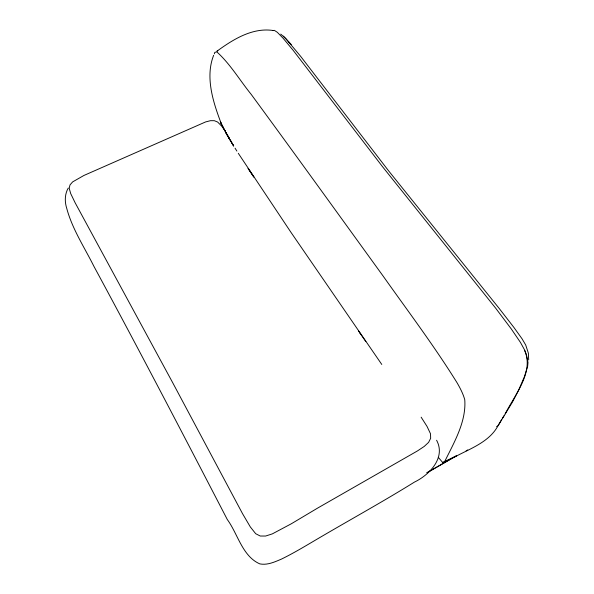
<?xml version="1.0" encoding="UTF-8"?>
<svg xmlns="http://www.w3.org/2000/svg" width="594" height="594" viewBox="0 0 594 594"><rect width="100%" height="100%" fill="white"/><g stroke="black" fill="none" stroke-linecap="round" stroke-linejoin="round"><path stroke-width="0.89" d="M528.697 359.934L528.385 353.222L525.712 345.01L522.067 338.825L513.847 327.361L499.094 308.323L388.625 170.872L300.646 56.348L285.729 38.491L280.732 34.118M214.352 53.854L214.79 52.376L216.825 51.878C230.331 64.085 239.731 80.19 251.121 94.275C295.411 154.603 339.152 215.325 383.041 275.95C408.063 311.308 434.207 345.946 457.068 382.774C460.179 388.149 463.09 393.681 464.753 399.703C466.439 421.658 454.039 442.508 444.616 461.709L442.716 462.548L438.305 457.35M213.647 55.287C204.863 77.554 213.417 103.059 221.547 124.346M68.251 188.06C64.664 194.253 64.605 201.722 66.751 208.427C72.305 229.098 84.407 247.304 93.882 266.283C139.3 350.208 183.398 434.845 227.316 519.557C237.771 533.754 242.307 556.288 259.838 563.892C267.374 565.362 274.577 562.013 281.348 559.147C294.721 552.628 307.395 544.809 320.233 537.303C351.633 518.874 383.546 501.299 414.478 482.076C429.336 474.955 446.079 457.744 436.59 440.243M497.876 425.891L501.759 419.357M497.475 426.737C488.342 442.604 469.29 448.96 453.972 457.373M501.96 419.305L498.069 425.839L496.569 426.678M502.197 418.651L503.957 415.83M505.212 413.818C514.515 395.352 534.31 372.089 524.628 350.512M502.405 418.599L512.451 402.071L518.733 389.916L524.398 376.745L527.635 366.394L527.999 362.6L526.536 355.16L524.844 350.408L520.463 342.441L511.36 329.046L495.686 308.204L382.64 166.832L293.169 50.334L283.16 38.298L277.339 32.306L274.331 30.353L272.913 30.584M442.716 462.548L443.503 461.991M217.76 50.631L216.936 51.21C233.026 39.486 252.242 27.443 272.98 30.472M426.989 472.683L455.858 456.088M426.945 472.831L456.6 455.776L444.988 461.323M466.119 450.846L467.738 449.948M288.803 41.996L291.119 44.513L283.39 36.115M225.326 131.036L221.577 126.002L217.627 122.037L214.337 120.693L210.462 120.686L205.613 121.926L83.925 175.46L72.639 181.898L70.01 184.905L69.186 188.216L70.679 193.533L75.044 202.606L172.535 382.402L242.53 513.654L250.326 526.937L255.702 533.716L260.246 536.026L265.615 536.04L272.327 533.88L291.268 523.804L317.597 508.108L417.434 450.943L424.22 446.436L428.593 442.382L430.657 438.313L430.509 433.761L427.034 426.425L421.139 417.174M238.283 153.289L290.963 232.336L381.779 364.449M358.509 330.955L365.837 341.595M360.038 333.167L361.085 334.682M251.359 173.3L248.084 168.414L253.712 176.841M251.826 174.005L253.838 177.027M235.046 148.173L236.895 151.099M230.294 140.377L231.274 141.936M230.182 140.251L231.051 141.684M231.92 143.117L233.665 145.976L225.668 132.269L220.329 121.733L223.485 128.371M233.665 145.976L225.668 132.269L229.314 138.818L228.4 137.214M222.609 126.507L229.314 138.818"/></g></svg>
